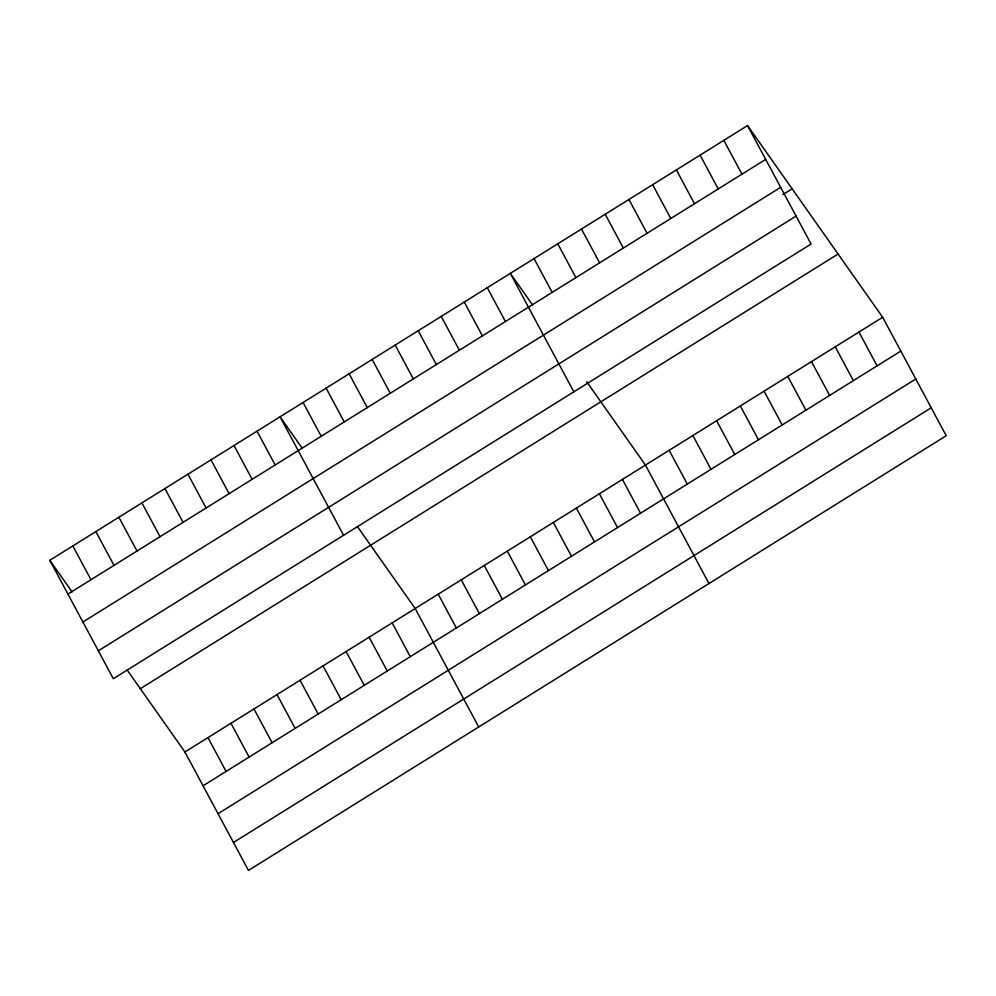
<?xml version="1.0" encoding="UTF-8"?>
<svg xmlns="http://www.w3.org/2000/svg" width="996" height="996" viewBox="0 0 996 996"><rect width="100%" height="100%" fill="white"/><g stroke="black" fill="none" stroke-linecap="round" stroke-linejoin="round"><path stroke-width="1.49" d="M747.56 125.571L811.08 244.032L113.32 678.724L49.8 560.275L747.56 125.571L882.68 317.276L946.2 435.725L248.44 870.429L184.92 751.968L127.077 669.91M67.927 594.077L765.687 159.385M82.905 622.014L780.665 187.323M782.918 194.581L792.144 188.829M98.343 650.799L796.103 216.107M140.336 688.709L838.097 254.017M184.92 751.968L882.68 317.276M203.06 785.769L900.807 351.078M218.037 813.707L915.785 379.015M233.462 842.492L931.223 407.8M532.611 305L510.326 273.377L573.833 391.826M586.719 381.754L645.445 465.07L708.965 583.532M302.361 448.449L280.063 416.826L343.583 535.275M357.34 526.461L415.183 608.519L478.703 726.98M49.8 560.275L72.098 591.898M858.963 332.054L877.09 365.856M835.233 346.832L853.36 380.634M723.831 140.361L741.958 174.163M811.516 361.61L829.643 395.424M700.113 155.139L718.24 188.941M787.786 376.388L805.913 410.203M676.384 169.918L694.511 203.719M764.069 391.167L782.196 424.981M652.666 184.696L670.794 218.51M740.339 405.945L758.466 439.759M628.937 199.474L647.064 233.288M716.622 420.723L734.749 454.537M605.219 214.252L623.347 248.066M692.892 435.501L711.02 469.315M581.49 229.03L599.617 262.844M669.163 450.292L687.302 484.093M557.772 243.808L575.9 277.623M534.043 258.587L552.17 292.401M622.413 479.412L640.553 513.226M599.393 493.755L617.52 527.569M487.293 287.72L505.42 321.521M576.373 508.097L594.5 541.911M464.273 302.062L482.4 335.876M553.34 522.439L571.467 556.254M441.24 316.404L459.368 350.219M530.32 536.794L548.447 570.596M418.22 330.747L436.348 364.561M507.288 551.137L525.415 584.951M395.188 345.102L413.315 378.903M484.268 565.479L502.395 599.293M372.168 359.444L390.295 393.246M461.235 579.821L479.362 613.636M349.135 373.786L367.263 407.601M438.215 594.164L456.342 627.978M326.115 388.129L344.243 421.943M303.083 402.471L321.21 436.285M392.163 622.861L410.29 656.675M369.13 637.203L387.257 671.018M257.03 431.168L275.157 464.97M346.11 651.546L364.237 685.36M234.01 445.511L252.137 479.325M323.078 665.888L341.205 699.702M210.978 459.853L229.105 493.667M300.057 680.243L318.185 714.045M187.958 474.196L206.085 508.01M277.025 694.586L295.152 728.4M164.925 488.55L183.065 522.352M254.005 708.928L272.132 742.742M141.905 502.893L160.032 536.695M230.972 723.27L249.112 757.085M118.873 517.235L137.012 551.049M207.952 737.613L226.08 771.427M95.853 531.578L113.98 565.392M72.82 545.92L90.96 579.734"/></g></svg>
